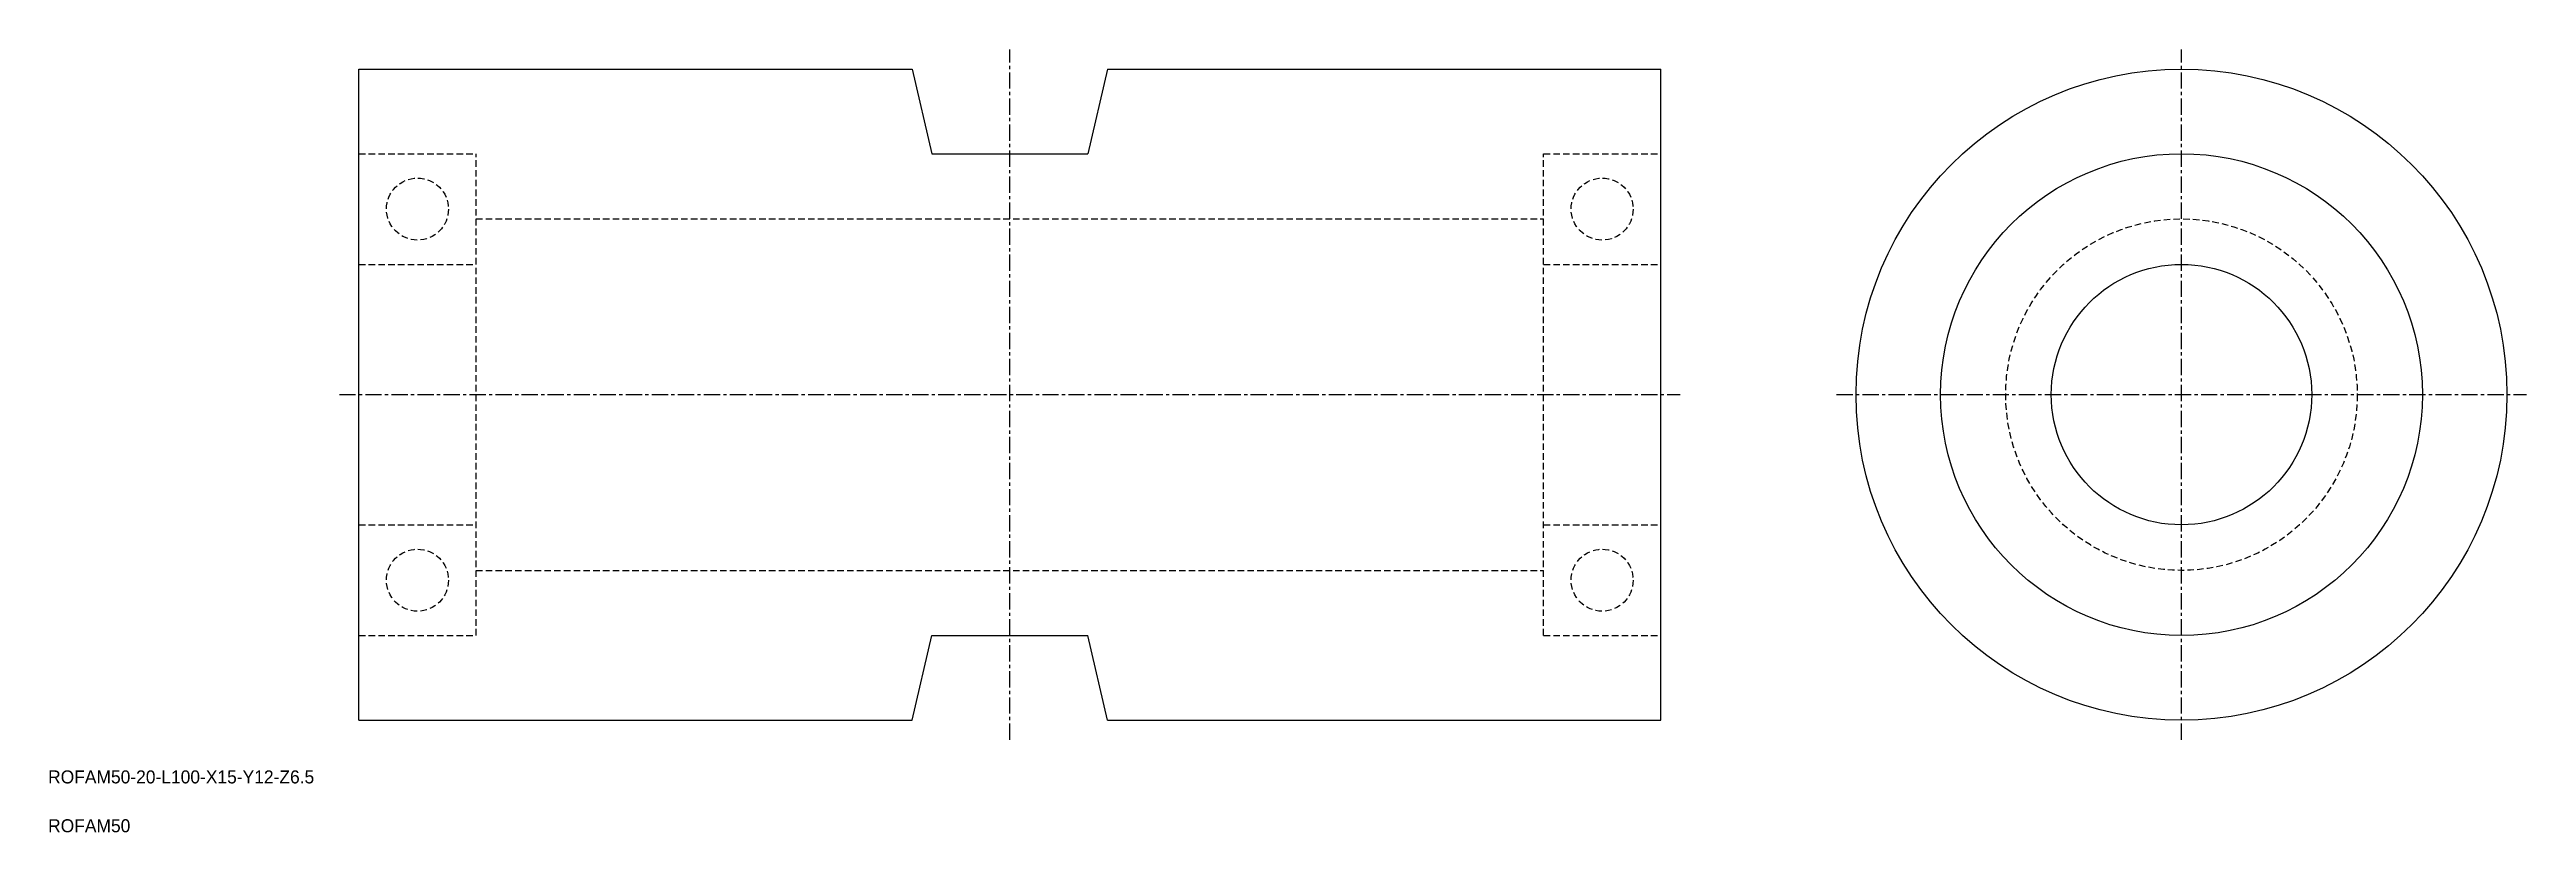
# Model space of a CAD drawing. Extents: x 3 to 193, y -8 to 52.
import ezdxf

# ---------------------------------------------------------------- set-up
doc = ezdxf.new("R2010")
doc.units = 0
doc.linetypes.add('CENTER', pattern=[2, 1.25, -0.25, 0.25, -0.25])
doc.linetypes.add('DASHED', pattern=[0.75, 0.5, -0.25])
doc.layers.get('0').update_dxf_attribs({"linetype": 'CONTINUOUS'})
doc.layers.add('CENTER', color=1, linetype='CENTER')

msp = doc.modelspace()

# ---------------------------------------------------------------- linework, layer by layer
at = {"color": 7, "linetype": 'CONTINUOUS'}
for p, q in [((26.37, 0.85), (26.37, 50.85)), ((26.37, 50.85), (68.87, 50.85)), ((68.87, 50.85), (70.37, 44.35)), ((83.87, 50.85), (82.37, 44.35)), ((83.87, 50.85), (126.37, 50.85)), ((126.37, 0.85), (126.37, 50.85)), ((70.37, 44.35), (82.37, 44.35)), ((68.87, 0.85), (70.37, 7.35)), ((70.37, 7.35), (82.37, 7.35)), ((83.87, 0.85), (82.37, 7.35)), ((26.37, 0.85), (68.87, 0.85)), ((83.87, 0.85), (126.37, 0.85))]:
    msp.add_line(p, q, dxfattribs=at)
at = {"color": 3, "linetype": 'DASHED'}
for p, q in [((26.37, 44.35), (35.37, 44.35)), ((35.37, 7.35), (35.37, 44.35)), ((117.37, 7.35), (117.37, 44.35)), ((117.37, 44.35), (126.37, 44.35)), ((35.37, 39.35), (117.37, 39.35)), ((26.37, 35.85), (35.37, 35.85)), ((117.37, 35.85), (126.37, 35.85)), ((26.37, 15.85), (35.37, 15.85)), ((117.37, 15.85), (126.37, 15.85)), ((35.37, 12.35), (117.37, 12.35)), ((26.37, 7.35), (35.37, 7.35)), ((117.37, 7.35), (126.37, 7.35))]:
    msp.add_line(p, q, dxfattribs=at)
at = {"color": 7, "linetype": 'CONTINUOUS'}
for radius in [25, 18.5, 10]:
    msp.add_circle((166.37, 25.85), radius, dxfattribs=at)
at = {"color": 3, "linetype": 'DASHED'}
for centre, radius in [((30.87, 40.1), 2.38), ((121.87, 40.1), 2.38), ((166.37, 25.85), 13.5), ((30.87, 11.6), 2.38), ((121.87, 11.6), 2.38)]:
    msp.add_circle(centre, radius, dxfattribs=at)
at = {"layer": 'CENTER', "color": 1, "linetype": 'CENTER'}
for p, q in [((76.37, -0.65), (76.37, 52.35)), ((166.37, -0.65), (166.37, 52.35)), ((24.87, 25.85), (127.87, 25.85)), ((139.87, 25.85), (192.87, 25.85))]:
    msp.add_line(p, q, dxfattribs=at)

# ---------------------------------------------------------------- texts
at = {"color": 7, "linetype": 'CONTINUOUS'}
for s, p in [('ROFAM50-20-L100-X15-Y12-Z6.5', (2.5, -4.01)), ('ROFAM50', (2.5, -7.76))]:
    msp.add_text(s, height=1, dxfattribs=at).set_placement(p)

doc.saveas('drawing.dxf')
